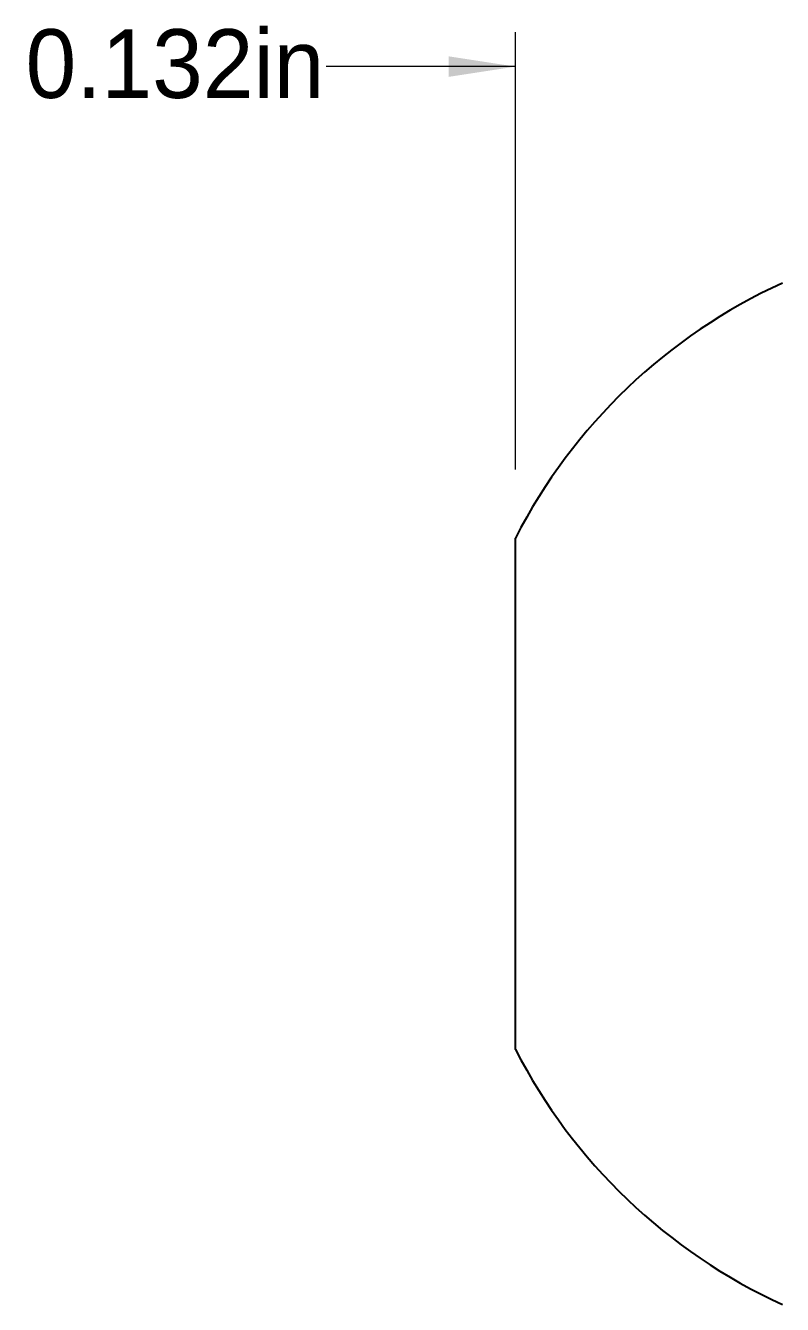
# Model space of a CAD drawing. Header units: inches. Extents: x 0.06 to 2.53, y 0.06 to 1.94.
# Drawn here: x 1.019 to 1.343, y 0.74 to 1.287 of the extents above; entities that cross this region are included whole.
import ezdxf

# ---------------------------------------------------------------- set-up
doc = ezdxf.new("R2010")
doc.units = ezdxf.units.IN
doc.header["$LTSCALE"] = 0.23521
doc.header["$MEASUREMENT"] = 0
doc.linetypes.add('SLD-Solid', pattern=[0])
doc.styles.add('SLDTEXTSTYLE0', font='ARIAL.TTF', dxfattribs={"width": 0.948})
doc.dimstyles.new('SLDDIMSTYLE2', dxfattribs={"dimtxt": 0.02853988525390625, "dimasz": 0.02853988525390625, "dimexe": 0, "dimexo": 0.0625, "dimgap": 0.007134971313476562, "dimtad": 0, "dimtih": 1, "dimtoh": 1, "dimdec": 4, "dimrnd": 1e-09, "dimdsep": 46, "dimtxsty": 'SLDTEXTSTYLE0', "dimsah": 1, "dimcen": 0.09, "dimadec": 0, "dimazin": 2, "dimtfac": 1, "dimtdec": 4, "dimtmove": 0, "dimatfit": 0, "dimfxl": 0, "dimfrac": 2, "dimtolj": 1, "dimtzin": 12, "dimarcsym": 0})

# ---------------------------------------------------------------- blocks, each defined once
blk = doc.blocks.new('_D_2')
at = {"color": 7, "linetype": 'SLD-Solid', "lineweight": 18}
for p, q in [((1.228403471020463, 1.096785794980856), (1.228403471020463, 1.283796116754946)), ((1.360403471020463, 1.205910794980856), (1.360403471020463, 1.283796116754946)), ((1.228403471020463, 1.269095491754946), (1.14741701088897, 1.269095491754946)), ((1.360403471020463, 1.269095491754946), (1.415287865739513, 1.269095491754946))]:
    blk.add_line(p, q, dxfattribs=at)
for points in [[(1.228403471020463, 1.269095491754946), (1.199863585766556, 1.27348624333247), (1.199863585766556, 1.264704740177422)], [(1.360403471020463, 1.269095491754946), (1.388943356274369, 1.264704740177422), (1.388943356274369, 1.27348624333247)]]:
    blk.add_solid(points, dxfattribs=at)
at = {"color": 7, "linetype": 'SLD-Solid', "lineweight": 18, "insert": (1.018922650528353, 1.285080873673057), "char_height": 0.02940125, "attachment_point": 1, "style": 'SLDTEXTSTYLE0'}
blk.add_mtext('0.132in', dxfattribs=at)

msp = doc.modelspace()

# ---------------------------------------------------------------- linework, layer by layer
at = {"color": 7, "linetype": 'SLD-Solid', "lineweight": 25}
for p, q in [((1.228403471020463, 0.9580095449808559), (1.228403471020463, 1.067384544980856)), ((1.228403471020463, 0.848634544980856), (1.228403471020463, 0.9580095449808559))]:
    msp.add_line(p, q, dxfattribs=at)
for start, end in [(114.5180180307783, 152.9070153053197), (207.0929846946811, 245.4819819692225)]:
    msp.add_arc((1.442205510120677, 0.9580095449808559), 0.2401545388877956, start, end, dxfattribs=at)

# ---------------------------------------------------------------- dimensions: what is measured, and where the dimension line sits
at = {"color": 7, "linetype": 'SLD-Solid', "lineweight": 18}
dim = msp.add_linear_dim(base=(1.360403471020463, 1.269095491754946), p1=(1.228403471020463, 1.067384544980856), p2=(1.360403471020463, 1.176509544980856), dimstyle='SLDDIMSTYLE2', dxfattribs=at)
dim.commit()
dim.dimension.update_dxf_attribs({"geometry": '_D_2', "text_midpoint": (1.083169830708662, 1.269095491754946), "dimtype": 160})

doc.saveas('drawing.dxf')
